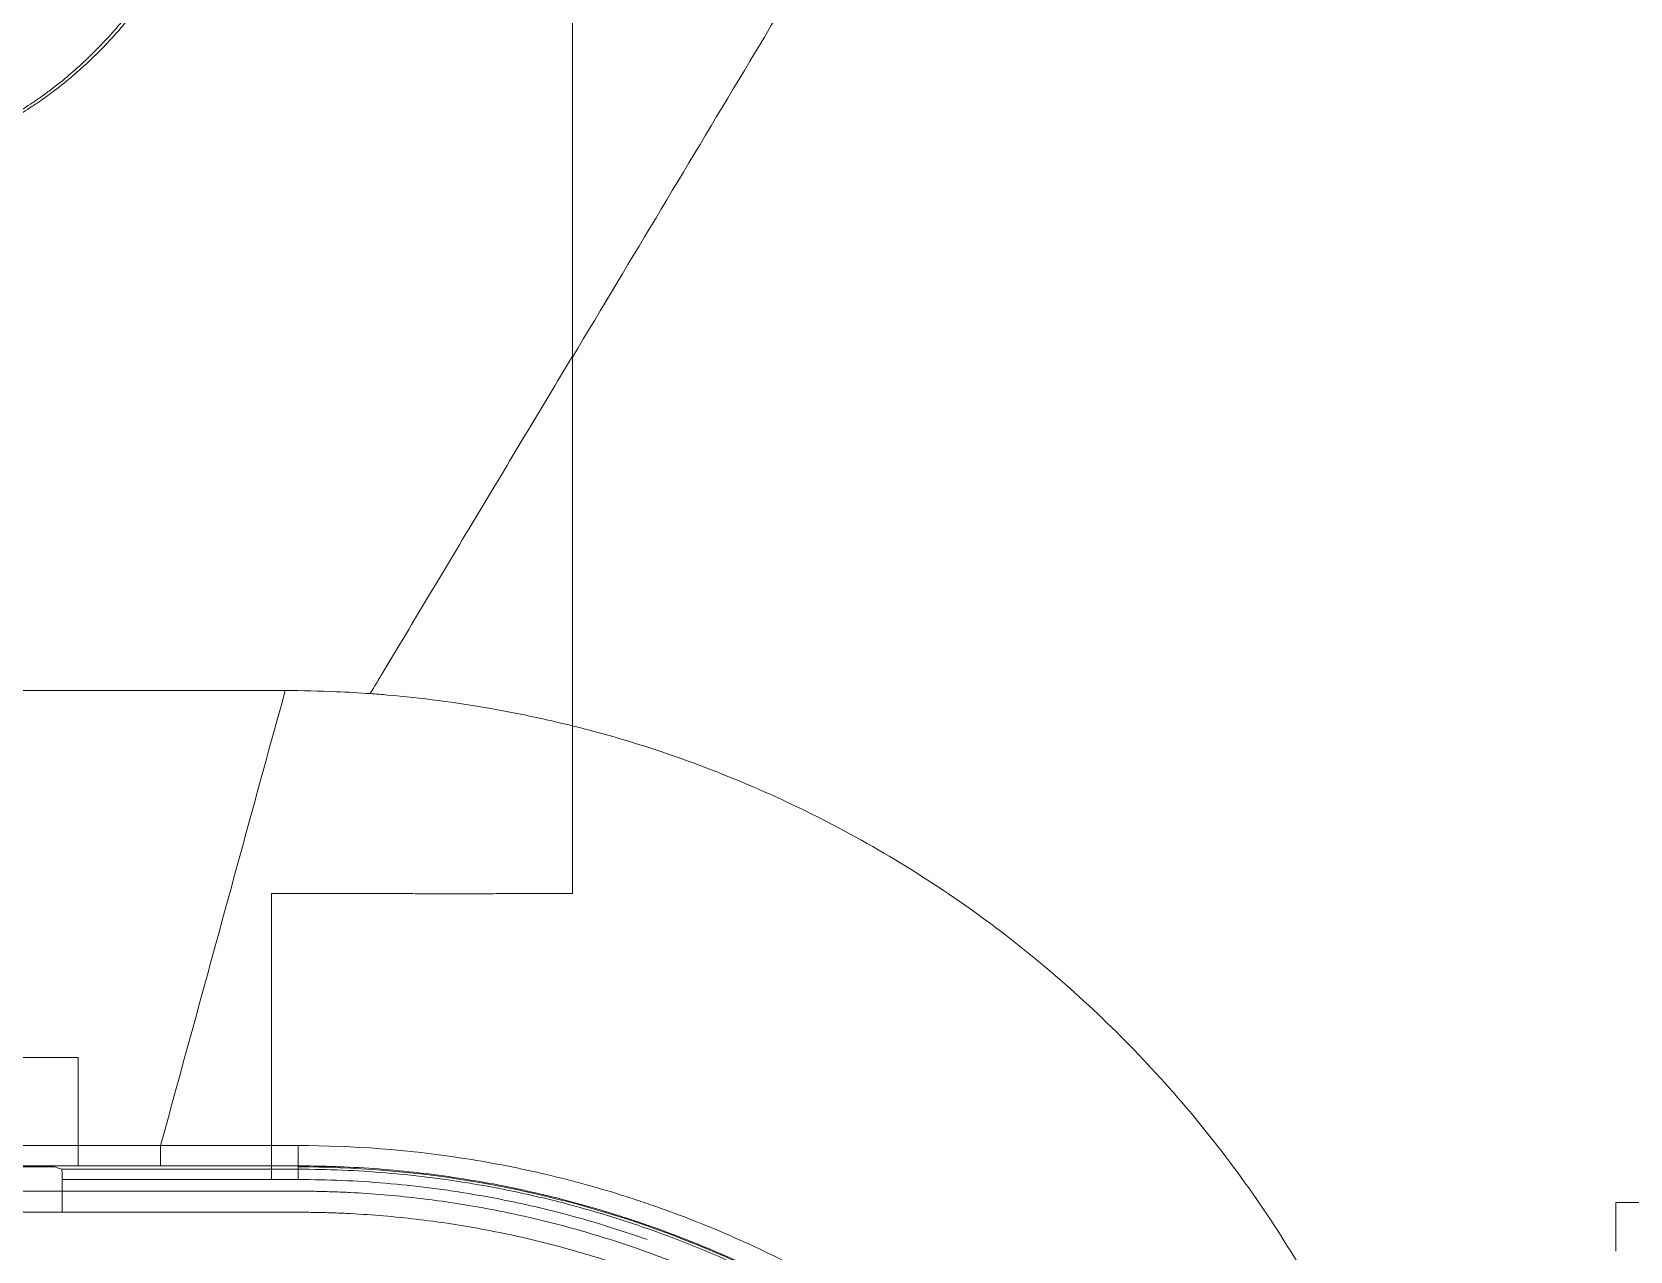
# Model space of a CAD drawing. Header units: millimetres. Extents: x 70151 to 230897, y 35202 to 113211.
# Drawn here: x 179204.7 to 179281.5, y 69089.3 to 69147.9 of the extents above; entities that cross this region are included whole.
import ezdxf

# ---------------------------------------------------------------- set-up
doc = ezdxf.new("R2010")
doc.units = ezdxf.units.MM
doc.header["$LTSCALE"] = 50
doc.layers.add('2-con', color=2, linetype='Continuous')
doc.layers.add('mark-B', color=2, linetype='Continuous', lineweight=20)

# ---------------------------------------------------------------- blocks, each defined once
blk = doc.blocks.new('무풍1WAY 대형')
at = {"layer": 'mark-B'}
for p, q in [((-562.611, -333.777), (-562.611, -333.28)), ((-561.319, -333.777), (-561.319, -333.28)), ((-561.319, -333.28), (-561.319, -333.28)), ((-561.319, -333.28), (-551.265, -333.28)), ((-562.611, -333.891), (-562.611, -333.777)), ((-562.611, -333.936), (-562.611, -333.891)), ((-551.24, -333.778), (-561.319, -333.778)), ((-550.898, -333.891), (-516.649, -333.891))]:
    blk.add_line(p, q, dxfattribs=at)
for centre, ratio, start_param, end_param in [((-562.611, -334.931), 0.000431, 1.590072, 3.124139), ((-555.999, -334.931), 0.000022, 3.159047, 4.693514)]:
    blk.add_ellipse(centre, major_axis=(0, -0.996), ratio=ratio, start_param=start_param, end_param=end_param, dxfattribs=at)
for points, knots in [([(-612.109, -295.328), (-611.769, -296.432), (-611.008, -298.813), (-610.173, -301.155), (-609.158, -303.619), (-608.603, -304.827), (-606.803, -308.376), (-605.42, -310.647), (-603.065, -313.904), (-602.231, -314.966), (-600.497, -317.003), (-599.595, -317.982), (-596.783, -320.803), (-594.768, -322.532), (-590.457, -325.679), (-588.149, -327.098), (-583.408, -329.523), (-580.957, -330.543), (-575.894, -332.199), (-573.263, -332.836), (-567.973, -333.679), (-565.304, -333.891), (-562.611, -333.891)], [0, 0, 0, 0, 0.050808, 0.110132, 0.110132, 0.169457, 0.169457, 0.288106, 0.288106, 0.34743, 0.34743, 0.406755, 0.406755, 0.525404, 0.525404, 0.644053, 0.644053, 0.762702, 0.762702, 0.881351, 0.881351, 1, 1, 1, 1]), ([(-610.3, -300.849), (-610.187, -301.153), (-610.014, -301.607), (-609.834, -302.058), (-609.712, -302.358), (-609.65, -302.508), (-609.338, -303.253), (-609.078, -303.845), (-608.535, -305.016), (-608.252, -305.596), (-607.665, -306.746), (-607.36, -307.316), (-606.729, -308.444), (-606.403, -309.003), (-605.98, -309.694), (-605.895, -309.832), (-605.723, -310.107), (-605.637, -310.244), (-605.376, -310.654), (-604.846, -311.468), (-604.296, -312.262), (-603.544, -313.306), (-603.159, -313.819), (-602.371, -314.83), (-601.967, -315.328), (-601.143, -316.307), (-600.722, -316.788), (-599.861, -317.735), (-599.422, -318.201), (-598.525, -319.116), (-598.068, -319.565), (-596.669, -320.889), (-595.7, -321.739), (-594.63, -322.607), (-594.567, -322.658), (-594.44, -322.759), (-594.377, -322.81), (-594.187, -322.962), (-593.805, -323.262), (-593.42, -323.557), (-592.903, -323.944), (-592.644, -324.135), (-592.121, -324.512), (-591.859, -324.697), (-591.067, -325.245), (-589.999, -325.954), (-588.363, -326.955), (-587.251, -327.58), (-586.127, -328.184), (-585.559, -328.475), (-583.839, -329.316), (-582.67, -329.835), (-580.881, -330.549), (-579.978, -330.889), (-579.063, -331.205), (-578.602, -331.359), (-578.449, -331.41), (-578.14, -331.509), (-577.986, -331.559), (-577.212, -331.801), (-576.59, -331.982), (-575.344, -332.321), (-574.094, -332.635), (-572.837, -332.902), (-571.576, -333.144), (-570.944, -333.253), (-569.041, -333.544), (-567.766, -333.691), (-565.841, -333.837), (-564.876, -333.893), (-563.745, -333.925), (-563.178, -333.933), (-562.894, -333.935), (-562.753, -333.935), (-562.682, -333.936), (-562.651, -333.936), (-562.631, -333.936), (-562.621, -333.936), (-562.611, -333.936)], [0, 0, 0, 0, 0.015625, 0.023438, 0.023438, 0.03125, 0.03125, 0.0625, 0.0625, 0.09375, 0.09375, 0.125, 0.125, 0.15625, 0.15625, 0.164063, 0.164063, 0.171875, 0.171875, 0.1875, 0.21875, 0.21875, 0.25, 0.25, 0.28125, 0.28125, 0.3125, 0.3125, 0.34375, 0.34375, 0.375, 0.375, 0.4375, 0.4375, 0.441406, 0.441406, 0.445313, 0.445313, 0.453125, 0.46875, 0.46875, 0.484375, 0.484375, 0.5, 0.5, 0.53125, 0.5625, 0.59375, 0.59375, 0.625, 0.625, 0.6875, 0.6875, 0.71875, 0.734375, 0.734375, 0.742188, 0.742188, 0.75, 0.75, 0.78125, 0.78125, 0.8125, 0.84375, 0.84375, 0.875, 0.875, 0.9375, 0.9375, 0.96875, 0.984375, 0.992188, 0.996094, 0.998047, 0.999023, 0.999512, 0.999512, 1, 1, 1, 1]), ([(-562.61, -334.912), (-565.258, -334.912), (-567.875, -334.711), (-571.109, -334.216), (-571.754, -334.104), (-573.04, -333.857), (-574.322, -333.586), (-575.597, -333.265), (-576.868, -332.92), (-577.502, -332.735), (-578.291, -332.487), (-578.449, -332.437), (-578.763, -332.335), (-578.92, -332.284), (-579.389, -332.127), (-580.324, -331.805), (-581.244, -331.457), (-583.068, -330.73), (-584.261, -330.201), (-586.015, -329.342), (-586.594, -329.045), (-587.741, -328.43), (-588.875, -327.792), (-590.544, -326.772), (-591.633, -326.049), (-592.441, -325.49), (-592.709, -325.301), (-593.241, -324.917), (-593.506, -324.722), (-594.033, -324.327), (-594.426, -324.027), (-594.815, -323.72), (-595.01, -323.566), (-595.074, -323.514), (-595.203, -323.411), (-596.297, -322.528), (-597.347, -321.607), (-598.775, -320.257), (-599.242, -319.799), (-600.157, -318.867), (-600.605, -318.392), (-601.483, -317.427), (-601.913, -316.936), (-602.755, -315.938), (-603.167, -315.431), (-603.972, -314.401), (-604.365, -313.877), (-605.134, -312.814), (-605.508, -312.274), (-606.057, -311.452), (-606.237, -311.176), (-606.504, -310.758), (-606.593, -310.618), (-606.768, -310.338), (-606.855, -310.198), (-607.287, -309.493), (-607.622, -308.924), (-608.268, -307.775), (-608.58, -307.195), (-609.182, -306.024), (-609.471, -305.433), (-610.028, -304.239), (-610.295, -303.637), (-610.614, -302.877), (-610.677, -302.724), (-610.801, -302.419), (-610.924, -302.112), (-611.074, -301.727), (-611.176, -301.457), (-611.227, -301.321), (-611.252, -301.253), (-611.265, -301.219), (-611.271, -301.202), (-611.274, -301.195), (-611.276, -301.19), (-611.277, -301.188), (-611.278, -301.185)], [0, 0, 0, 0, 0.125, 0.125, 0.15625, 0.15625, 0.1875, 0.21875, 0.21875, 0.25, 0.25, 0.257813, 0.257813, 0.265625, 0.265625, 0.28125, 0.3125, 0.3125, 0.375, 0.375, 0.40625, 0.40625, 0.4375, 0.46875, 0.5, 0.5, 0.515625, 0.515625, 0.53125, 0.53125, 0.546875, 0.554688, 0.554688, 0.558594, 0.558594, 0.5625, 0.625, 0.625, 0.65625, 0.65625, 0.6875, 0.6875, 0.71875, 0.71875, 0.75, 0.75, 0.78125, 0.78125, 0.8125, 0.8125, 0.828125, 0.828125, 0.835937, 0.835937, 0.84375, 0.84375, 0.875, 0.875, 0.90625, 0.90625, 0.9375, 0.9375, 0.96875, 0.96875, 0.976562, 0.976562, 0.984375, 0.992187, 0.996094, 0.998047, 0.999023, 0.999512, 0.999756, 0.999878, 0.999878, 1, 1, 1, 1]), ([(-616.291, -316.503), (-616.185, -316.854), (-615.832, -317.986), (-614.369, -322.203), (-611.199, -328.895), (-606.437, -335.606), (-601.977, -340.422), (-598.332, -343.731), (-594.414, -346.713), (-588.862, -350.217), (-582.888, -352.982), (-577.922, -354.537), (-576.063, -355.015), (-575.792, -355.083)], [0, 0, 0, 0, 0.018789, 0.060827, 0.22898, 0.397132, 0.481209, 0.565285, 0.649361, 0.733437, 0.90159, 0.985666, 1, 1, 1, 1]), ([(-562.611, -333.777), (-564.024, -333.777), (-566.134, -333.689), (-568.577, -333.434), (-569.621, -333.292), (-570.315, -333.191), (-570.662, -333.136), (-571.701, -332.962), (-572.393, -332.831), (-573.427, -332.612), (-573.771, -332.536), (-574.287, -332.416), (-574.459, -332.375), (-574.802, -332.291), (-574.973, -332.249), (-575.828, -332.031), (-576.505, -331.844), (-577.849, -331.441), (-578.515, -331.227), (-580.496, -330.543), (-582.443, -329.78), (-584.339, -328.898), (-585.279, -328.437), (-585.591, -328.28), (-586.211, -327.96), (-586.52, -327.796), (-587.442, -327.295), (-588.051, -326.948), (-588.957, -326.407), (-589.257, -326.223), (-589.705, -325.943), (-589.854, -325.848), (-590.151, -325.658), (-590.3, -325.562), (-591.038, -325.078), (-591.618, -324.68), (-592.474, -324.067), (-592.757, -323.86), (-593.317, -323.44), (-594.707, -322.378), (-596.566, -320.797), (-598.072, -319.348), (-598.907, -318.511), (-599.244, -318.162), (-599.577, -317.809)], [0, 0, 0, 0, 0.101549, 0.152323, 0.17771, 0.17771, 0.203097, 0.203097, 0.253872, 0.253872, 0.279259, 0.279259, 0.291952, 0.291952, 0.304646, 0.304646, 0.35542, 0.35542, 0.406194, 0.406194, 0.507743, 0.558517, 0.558517, 0.583905, 0.583905, 0.609292, 0.609292, 0.660066, 0.660066, 0.685453, 0.685453, 0.698147, 0.698147, 0.71084, 0.71084, 0.761615, 0.761615, 0.787002, 0.787002, 0.812389, 0.913938, 0.964712, 0.964712, 1, 1, 1, 1]), ([(-596.325, -318.074), (-595.556, -318.817), (-594.764, -319.534), (-593.846, -320.311), (-593.744, -320.397), (-593.539, -320.568), (-593.436, -320.653), (-593.126, -320.907), (-592.502, -321.409), (-591.869, -321.894), (-590.589, -322.84), (-589.719, -323.44), (-587.943, -324.581), (-586.134, -325.662), (-584.257, -326.624), (-582.346, -327.526), (-581.13, -328.052), (-579.763, -328.577), (-579.387, -328.716), (-579.136, -328.808), (-579.01, -328.853), (-578.381, -329.077), (-577.876, -329.248), (-576.357, -329.733), (-575.338, -330.022), (-573.289, -330.531), (-572.258, -330.752), (-570.185, -331.126), (-569.142, -331.279), (-567.045, -331.517), (-565.991, -331.602), (-564.665, -331.666), (-564.267, -331.682), (-563.868, -331.693), (-563.602, -331.699), (-563.468, -331.702), (-563.068, -331.708), (-562.801, -331.71), (-562.267, -331.712), (-562, -331.713), (-561.199, -331.712), (-560.665, -331.71), (-559.864, -331.708), (-559.596, -331.708), (-559.062, -331.708), (-558.795, -331.708), (-557.994, -331.709), (-557.46, -331.71), (-556.392, -331.711), (-554.789, -331.711), (-553.187, -331.71), (-551.05, -331.709), (-549.982, -331.709), (-548.913, -331.709)], [0, 0, 0, 0, 0.0625, 0.0625, 0.070313, 0.070313, 0.078125, 0.078125, 0.09375, 0.125, 0.125, 0.1875, 0.1875, 0.25, 0.3125, 0.3125, 0.375, 0.390625, 0.398437, 0.398437, 0.40625, 0.40625, 0.4375, 0.4375, 0.5, 0.5, 0.5625, 0.5625, 0.625, 0.625, 0.6875, 0.6875, 0.703125, 0.710937, 0.710937, 0.71875, 0.71875, 0.734375, 0.734375, 0.75, 0.75, 0.78125, 0.78125, 0.796875, 0.796875, 0.8125, 0.8125, 0.84375, 0.84375, 0.875, 0.9375, 0.9375, 1, 1, 1, 1]), ([(-548.823, -332.721), (-549.909, -332.721), (-550.996, -332.721), (-553.168, -332.722), (-554.798, -332.723), (-556.427, -332.722), (-557.513, -332.721), (-558.057, -332.72), (-558.871, -332.719), (-559.143, -332.719), (-559.686, -332.72), (-559.958, -332.72), (-560.772, -332.722), (-561.315, -332.724), (-562.13, -332.724), (-562.402, -332.724), (-562.945, -332.721), (-563.216, -332.718), (-563.758, -332.708), (-564.029, -332.701), (-564.569, -332.683), (-564.839, -332.671), (-566.186, -332.603), (-567.258, -332.514), (-569.389, -332.266), (-570.449, -332.108), (-572.556, -331.724), (-573.604, -331.497), (-575.687, -330.975), (-576.723, -330.679), (-578.267, -330.183), (-578.781, -330.009), (-579.42, -329.78), (-579.548, -329.734), (-579.803, -329.64), (-580.184, -329.499), (-581.574, -328.962), (-582.809, -328.426), (-584.751, -327.507), (-586.659, -326.527), (-588.497, -325.426), (-590.302, -324.265), (-591.187, -323.654), (-592.487, -322.691), (-592.917, -322.362), (-593.554, -321.857), (-593.765, -321.687), (-594.08, -321.429), (-594.185, -321.342), (-594.394, -321.168), (-595.33, -320.382), (-596.236, -319.562), (-597.017, -318.806)], [0, 0, 0, 0, 0.0625, 0.0625, 0.125, 0.15625, 0.15625, 0.1875, 0.1875, 0.203125, 0.203125, 0.21875, 0.21875, 0.25, 0.25, 0.265625, 0.265625, 0.28125, 0.28125, 0.296875, 0.296875, 0.3125, 0.3125, 0.375, 0.375, 0.4375, 0.4375, 0.5, 0.5, 0.5625, 0.5625, 0.59375, 0.59375, 0.601562, 0.601562, 0.609375, 0.625, 0.6875, 0.6875, 0.75, 0.8125, 0.8125, 0.875, 0.875, 0.90625, 0.90625, 0.921875, 0.921875, 0.929687, 0.929687, 0.9375, 1, 1, 1, 1]), ([(-625.931, -329.847), (-625.931, -329.974), (-625.931, -330.23), (-625.931, -330.615), (-625.931, -331.002), (-625.931, -331.392), (-625.931, -331.785), (-625.931, -332.048), (-625.931, -332.18)], [0, 0, 0, 0, 0.163853, 0.328833, 0.49494, 0.662171, 0.830525, 1, 1, 1, 1]), ([(-579.374, -330.402), (-579.273, -330.438), (-579.171, -330.474), (-578.413, -330.736), (-577.751, -330.95), (-576.416, -331.351), (-575.743, -331.538), (-574.895, -331.755), (-574.724, -331.798), (-574.384, -331.881), (-574.213, -331.922), (-573.7, -332.042), (-573.358, -332.118), (-572.331, -332.335), (-571.644, -332.466), (-570.611, -332.64), (-570.266, -332.694), (-569.576, -332.796), (-568.54, -332.937), (-566.112, -333.192), (-564.015, -333.28), (-562.611, -333.28)], [0, 0, 0, 0, 0.019067, 0.019067, 0.141684, 0.141684, 0.2643, 0.2643, 0.294954, 0.294954, 0.325609, 0.325609, 0.386917, 0.386917, 0.509533, 0.509533, 0.570842, 0.570842, 0.63215, 0.754767, 1, 1, 1, 1]), ([(-562.611, -333.28), (-562.279, -333.28), (-561.947, -333.28), (-561.516, -333.28), (-561.418, -333.28), (-561.319, -333.28)], [0, 0, 0, 0, 0.771066, 0.771066, 1, 1, 1, 1]), ([(-551.265, -333.28), (-551.265, -333.312), (-551.265, -333.344), (-551.265, -333.391), (-551.264, -333.407), (-551.264, -333.438), (-551.264, -333.453), (-551.263, -333.498), (-551.262, -333.527), (-551.261, -333.567), (-551.26, -333.58), (-551.259, -333.605), (-551.259, -333.617), (-551.257, -333.652), (-551.256, -333.672), (-551.254, -333.7), (-551.253, -333.708), (-551.251, -333.724), (-551.25, -333.738), (-551.248, -333.749), (-551.247, -333.759), (-551.246, -333.763), (-551.243, -333.773), (-551.242, -333.777), (-551.24, -333.778)], [0, 0, 0, 0, 0.125, 0.125, 0.1875, 0.1875, 0.25, 0.25, 0.375, 0.375, 0.4375, 0.4375, 0.5, 0.5, 0.625, 0.625, 0.6875, 0.6875, 0.75, 0.8125, 0.8125, 0.875, 0.875, 1, 1, 1, 1]), ([(-561.319, -333.936), (-561.319, -333.937), (-561.319, -333.943), (-561.319, -333.96), (-561.319, -333.967), (-561.319, -333.979), (-561.319, -333.983), (-561.319, -333.993), (-561.319, -333.998), (-561.319, -334.024), (-561.319, -334.05), (-561.319, -334.096), (-561.319, -334.112), (-561.319, -334.138), (-561.319, -334.147), (-561.319, -334.166), (-561.319, -334.175), (-561.319, -334.224), (-561.319, -334.266), (-561.319, -334.335), (-561.319, -334.358), (-561.319, -334.408), (-561.319, -334.433), (-561.319, -334.511), (-561.319, -334.564), (-561.319, -334.647), (-561.319, -334.676), (-561.319, -334.719), (-561.319, -334.733), (-561.319, -334.762), (-561.319, -334.777), (-561.319, -334.791)], [0, 0, 0, 0, 0.125, 0.125, 0.1875, 0.1875, 0.21875, 0.21875, 0.25, 0.25, 0.375, 0.375, 0.4375, 0.4375, 0.46875, 0.46875, 0.5, 0.5, 0.625, 0.625, 0.6875, 0.6875, 0.75, 0.75, 0.875, 0.875, 0.9375, 0.9375, 0.96875, 0.96875, 1, 1, 1, 1]), ([(-552.038, -333.936), (-546.287, -333.936), (-540.537, -333.936), (-529.036, -333.936), (-523.285, -333.936), (-506.034, -333.936), (-494.533, -333.936), (-460.029, -333.936), (-437.027, -333.936), (-368.021, -333.936), (-322.017, -333.936), (-184.004, -333.936), (-91.996, -333.936), (0.012, -333.936)], [0, 0, 0, 0, 0.03125, 0.03125, 0.0625, 0.0625, 0.125, 0.125, 0.25, 0.25, 0.5, 0.5, 1, 1, 1, 1]), ([(-552.038, -333.936), (-552.038, -333.937), (-552.038, -333.944), (-552.038, -333.97), (-552.038, -333.99), (-552.038, -334.039), (-552.038, -334.07), (-552.038, -334.141), (-552.038, -334.182), (-552.038, -334.272), (-552.038, -334.321), (-552.038, -334.426), (-552.038, -334.483), (-552.038, -334.6), (-552.038, -334.661), (-552.038, -334.785), (-552.038, -334.849), (-552.038, -334.913)], [0, 0, 0, 0, 0.125, 0.125, 0.25, 0.25, 0.375, 0.375, 0.5, 0.5, 0.625, 0.625, 0.75, 0.75, 0.875, 0.875, 1, 1, 1, 1]), ([(-551.24, -333.778), (-551.211, -333.787), (-551.182, -333.797), (-551.068, -333.835), (-550.983, -333.863), (-550.898, -333.891)], [0, 0, 0, 0, 0.254237, 0.254237, 1, 1, 1, 1]), ([(-561.319, -347.018), (-561.319, -346.947), (-561.319, -346.806), (-561.319, -346.594), (-561.319, -346.382), (-561.319, -346.17), (-561.319, -345.958), (-561.319, -345.747), (-561.319, -345.536), (-561.319, -345.326), (-561.319, -345.115), (-561.319, -344.905), (-561.319, -344.695), (-561.319, -344.486), (-561.319, -344.276), (-561.319, -344.067), (-561.319, -343.859), (-561.319, -343.65), (-561.319, -343.442), (-561.319, -343.234), (-561.319, -343.026), (-561.319, -342.819), (-561.319, -342.612), (-561.319, -342.405), (-561.319, -342.199), (-561.319, -341.992), (-561.319, -341.786), (-561.319, -341.581), (-561.319, -341.375), (-561.319, -341.17), (-561.319, -340.522), (-561.319, -339.435), (-561.319, -337.915), (-561.319, -336.409), (-561.319, -335.41), (-561.319, -334.912)], [0, 0, 0, 0, 0.017557, 0.035091, 0.052603, 0.070092, 0.087559, 0.105004, 0.122425, 0.139825, 0.157202, 0.174556, 0.191888, 0.209197, 0.226484, 0.243748, 0.260989, 0.278208, 0.295404, 0.312577, 0.329728, 0.346856, 0.363962, 0.381045, 0.398105, 0.415143, 0.432158, 0.44915, 0.46612, 0.483067, 0.499991, 0.626737, 0.752323, 0.876745, 1, 1, 1, 1]), ([(0.012, -334.913), (-91.996, -334.913), (-184.004, -334.913), (-322.017, -334.913), (-368.021, -334.913), (-437.027, -334.913), (-460.029, -334.913), (-494.533, -334.913), (-506.034, -334.913), (-523.285, -334.913), (-529.036, -334.913), (-540.537, -334.913), (-546.287, -334.912), (-552.038, -334.913)], [0, 0, 0, 0, 0.5, 0.5, 0.75, 0.75, 0.875, 0.875, 0.9375, 0.9375, 0.96875, 0.96875, 1, 1, 1, 1]), ([(-552.038, -339.14), (-552.038, -339.021), (-552.038, -338.782), (-552.038, -338.426), (-552.038, -338.07), (-552.038, -337.715), (-552.038, -337.361), (-552.038, -337.008), (-552.038, -336.656), (-552.038, -336.306), (-552.038, -335.956), (-552.038, -335.607), (-552.038, -335.26), (-552.038, -335.028), (-552.038, -334.913)], [0, 0, 0, 0, 0.08465, 0.169061, 0.253235, 0.33717, 0.420865, 0.504321, 0.587537, 0.670513, 0.753247, 0.83574, 0.917991, 1, 1, 1, 1]), ([(-535.905, -339.14), (-538.326, -339.14), (-543.703, -339.14), (-549.081, -339.14), (-552.038, -339.14)], [0, 0, 0, 0, 0.450109, 1, 1, 1, 1]), ([(-575.792, -347.018), (-575.633, -347.018), (-575.315, -347.018), (-574.838, -347.018), (-574.362, -347.018), (-573.886, -347.018), (-573.411, -347.018), (-572.937, -347.018), (-572.463, -347.018), (-571.991, -347.017), (-571.518, -347.017), (-571.047, -347.017), (-570.576, -347.017), (-570.106, -347.017), (-569.637, -347.017), (-569.168, -347.017), (-568.701, -347.017), (-568.234, -347.017), (-567.767, -347.018), (-567.302, -347.018), (-566.837, -347.018), (-566.373, -347.018), (-565.909, -347.018), (-565.447, -347.018), (-564.985, -347.018), (-564.524, -347.018), (-564.064, -347.018), (-563.604, -347.018), (-563.146, -347.018), (-562.688, -347.018), (-562.231, -347.018), (-561.775, -347.018), (-561.471, -347.018), (-561.319, -347.018)], [0, 0, 0, 0, 0.032995, 0.065944, 0.098849, 0.131708, 0.16452, 0.197286, 0.230005, 0.262677, 0.2953, 0.327874, 0.360399, 0.392874, 0.425299, 0.457673, 0.489996, 0.522267, 0.554487, 0.586655, 0.618771, 0.650835, 0.682848, 0.714808, 0.746715, 0.778568, 0.810367, 0.842111, 0.8738, 0.905434, 0.937012, 0.968534, 1, 1, 1, 1]), ([(-575.792, -355.083), (-575.792, -355.031), (-575.792, -354.928), (-575.792, -354.774), (-575.792, -354.619), (-575.792, -354.465), (-575.792, -354.311), (-575.792, -354.157), (-575.792, -354.003), (-575.792, -353.849), (-575.792, -353.695), (-575.792, -353.542), (-575.792, -353.388), (-575.792, -353.235), (-575.792, -353.081), (-575.792, -352.928), (-575.792, -352.774), (-575.792, -352.621), (-575.792, -352.468), (-575.792, -352.315), (-575.792, -352.162), (-575.792, -352.009), (-575.792, -351.857), (-575.792, -351.704), (-575.792, -351.551), (-575.792, -351.399), (-575.792, -351.247), (-575.792, -351.094), (-575.792, -350.942), (-575.792, -350.79), (-575.792, -350.638), (-575.792, -350.486), (-575.792, -350.334), (-575.792, -350.183), (-575.792, -350.031), (-575.792, -349.879), (-575.792, -349.728), (-575.792, -349.577), (-575.792, -349.425), (-575.792, -349.274), (-575.792, -349.123), (-575.792, -348.972), (-575.792, -348.821), (-575.792, -348.67), (-575.792, -348.52), (-575.792, -348.369), (-575.792, -348.219), (-575.792, -348.068), (-575.792, -347.918), (-575.792, -347.768), (-575.792, -347.618), (-575.792, -347.468), (-575.792, -347.318), (-575.792, -347.168), (-575.792, -347.068), (-575.792, -347.018)], [0, 0, 0, 0, 0.019188, 0.038363, 0.057526, 0.076677, 0.095815, 0.114942, 0.134055, 0.153157, 0.172246, 0.191323, 0.210388, 0.229441, 0.248481, 0.267509, 0.286525, 0.305528, 0.324519, 0.343498, 0.362465, 0.38142, 0.400362, 0.419292, 0.43821, 0.457115, 0.476009, 0.49489, 0.513758, 0.532615, 0.551459, 0.57029, 0.58911, 0.607917, 0.626712, 0.645494, 0.664264, 0.683022, 0.701767, 0.7205, 0.739221, 0.757929, 0.776624, 0.795308, 0.813978, 0.832637, 0.851283, 0.869916, 0.888537, 0.907145, 0.925741, 0.944324, 0.962895, 0.981454, 1, 1, 1, 1]), ([(-575.792, -355.076), (-575.792, -355.218), (-575.792, -355.503), (-575.792, -355.93), (-575.792, -356.358), (-575.792, -356.787), (-575.792, -357.216), (-575.792, -357.647), (-575.792, -358.078), (-575.792, -358.511), (-575.792, -358.944), (-575.792, -359.378), (-575.792, -359.813), (-575.792, -360.249), (-575.792, -360.685), (-575.792, -361.123), (-575.792, -361.561), (-575.792, -362), (-575.792, -362.441), (-575.792, -362.882), (-575.792, -363.323), (-575.792, -363.766), (-575.792, -364.21), (-575.792, -364.654), (-575.792, -365.099), (-575.792, -365.546), (-575.792, -365.993), (-575.792, -366.44), (-575.792, -366.889), (-575.792, -367.339), (-575.792, -367.789), (-575.792, -368.241), (-575.792, -368.693), (-575.792, -369.146), (-575.792, -369.6), (-575.792, -370.055), (-575.792, -370.51), (-575.792, -370.967), (-575.792, -371.424), (-575.792, -371.883), (-575.792, -372.342), (-575.792, -372.649), (-575.792, -372.802)], [0, 0, 0, 0, 0.024015, 0.048082, 0.0722, 0.096369, 0.120588, 0.144859, 0.16918, 0.193552, 0.217974, 0.242446, 0.266969, 0.291542, 0.316165, 0.340838, 0.365562, 0.390335, 0.415158, 0.440032, 0.464955, 0.489928, 0.514952, 0.540025, 0.565149, 0.590322, 0.615546, 0.64082, 0.666145, 0.69152, 0.716945, 0.742421, 0.767948, 0.793526, 0.819155, 0.844835, 0.870566, 0.896349, 0.922184, 0.94807, 0.974009, 1, 1, 1, 1]), ([(-575.791, -355.077), (-574.464, -355.408), (-572.321, -355.861), (-569.347, -356.317), (-567.439, -356.522), (-566.344, -356.609), (-566.067, -356.629)], [0, 0, 0, 0, 0.416362, 0.665809, 0.915256, 1, 1, 1, 1]), ([(-575.792, -372.843), (-574.265, -370.298), (-571.213, -365.207), (-568.04, -359.92), (-566.326, -357.06), (-566.138, -356.747), (-566.067, -356.628)], [0, 0, 0, 0, 0.471124, 0.942247, 0.977972, 1, 1, 1, 1]), ([(-566.067, -356.629), (-565.527, -356.667), (-564.168, -356.745), (-562.806, -356.775), (-561.987, -356.775)], [0, 0, 0, 0, 0.39769, 1, 1, 1, 1]), ([(-561.987, -356.775), (-561.764, -356.775), (-553.07, -356.775), (-544.376, -356.775), (-535.905, -356.775)], [0, 0, 0, 0, 0.025596, 1, 1, 1, 1]), ([(-599.477, -412.288), (-598.133, -410.05), (-593.081, -401.633), (-585.189, -388.475), (-578.634, -377.542), (-575.792, -372.802)], [0, 0, 0, 0, 0.170378, 0.640414, 1, 1, 1, 1]), ([(-575.792, -457.36), (-575.792, -443.355), (-575.792, -429.308), (-575.792, -413.455), (-575.792, -411.693), (-575.792, -408.168), (-575.792, -402.879), (-575.792, -397.585), (-575.792, -386.992), (-575.792, -379.922), (-575.792, -372.844)], [0, 0, 0, 0, 0.5, 0.5, 0.5625, 0.5625, 0.625, 0.75, 0.75, 1, 1, 1, 1]), ([(-560.08, -405.33), (-560.08, -404.968), (-560.072, -404.606), (-560.051, -404.063), (-560.042, -403.882), (-560.02, -403.521), (-560.007, -403.34), (-559.935, -402.439), (-559.849, -401.724), (-559.621, -400.306), (-559.479, -399.604), (-559.138, -398.211), (-558.939, -397.521), (-558.596, -396.495), (-558.475, -396.155), (-558.313, -395.731), (-558.28, -395.647), (-558.214, -395.478), (-558.18, -395.394), (-558.078, -395.141), (-558.008, -394.974), (-557.65, -394.143), (-557.336, -393.494), (-556.655, -392.225), (-556.287, -391.606), (-555.692, -390.702), (-555.487, -390.404), (-555.167, -389.964), (-555.005, -389.746), (-554.838, -389.53), (-554.726, -389.387), (-554.669, -389.315), (-554.157, -388.676), (-553.678, -388.134), (-552.668, -387.101), (-552.138, -386.611), (-551.303, -385.918), (-551.018, -385.693), (-550.58, -385.368), (-550.432, -385.261), (-550.208, -385.104), (-550.133, -385.052), (-549.982, -384.95), (-549.603, -384.696), (-548.909, -384.265), (-547.956, -383.747), (-546.977, -383.285), (-546.306, -383.015), (-545.626, -382.764), (-545.281, -382.648), (-544.844, -382.516), (-544.756, -382.49), (-544.58, -382.439), (-544.492, -382.415), (-544.227, -382.343), (-544.05, -382.298), (-543.518, -382.17), (-542.806, -382.022), (-541.728, -381.864), (-541.004, -381.8), (-540.277, -381.757), (-539.912, -381.746), (-539.546, -381.746)], [0, 0, 0, 0, 0.03125, 0.03125, 0.046875, 0.046875, 0.0625, 0.0625, 0.125, 0.125, 0.1875, 0.1875, 0.25, 0.25, 0.28125, 0.28125, 0.289063, 0.289063, 0.296875, 0.296875, 0.3125, 0.3125, 0.375, 0.375, 0.4375, 0.4375, 0.46875, 0.46875, 0.484375, 0.492188, 0.492188, 0.5, 0.5, 0.5625, 0.5625, 0.625, 0.625, 0.65625, 0.65625, 0.671875, 0.671875, 0.679688, 0.679688, 0.6875, 0.71875, 0.75, 0.78125, 0.8125, 0.8125, 0.84375, 0.84375, 0.851563, 0.851563, 0.859375, 0.859375, 0.875, 0.875, 0.90625, 0.9375, 0.96875, 0.96875, 1, 1, 1, 1]), ([(-539.546, -381.867), (-539.551, -381.867), (-539.557, -381.867), (-539.569, -381.867), (-539.586, -381.867), (-539.625, -381.867), (-539.705, -381.868), (-539.864, -381.869), (-540.181, -381.876), (-540.452, -381.888), (-540.993, -381.92), (-541.712, -381.984), (-542.781, -382.142), (-543.488, -382.289), (-544.016, -382.416), (-544.192, -382.461), (-544.454, -382.533), (-544.542, -382.557), (-544.717, -382.607), (-545.152, -382.736), (-545.579, -382.88), (-546.254, -383.13), (-546.92, -383.4), (-547.567, -383.707), (-548.206, -384.032), (-548.835, -384.376), (-549.447, -384.757), (-549.823, -385.007), (-549.898, -385.058), (-550.048, -385.16), (-550.122, -385.212), (-550.345, -385.369), (-550.491, -385.475), (-550.925, -385.799), (-551.207, -386.022), (-552.034, -386.713), (-552.558, -387.201), (-553.556, -388.23), (-554.029, -388.77), (-554.535, -389.406), (-554.591, -389.477), (-554.701, -389.62), (-554.866, -389.835), (-555.026, -390.053), (-555.341, -390.491), (-555.544, -390.787), (-556.13, -391.687), (-556.492, -392.303), (-557.162, -393.566), (-557.469, -394.212), (-557.82, -395.038), (-557.889, -395.204), (-557.989, -395.455), (-558.022, -395.539), (-558.087, -395.707), (-558.247, -396.127), (-558.396, -396.55), (-558.73, -397.57), (-558.924, -398.256), (-559.254, -399.64), (-559.392, -400.338), (-559.611, -401.746), (-559.693, -402.456), (-559.76, -403.351), (-559.772, -403.53), (-559.791, -403.889), (-559.808, -404.248), (-559.819, -404.697), (-559.822, -405.011), (-559.823, -405.168), (-559.823, -405.247), (-559.823, -405.286), (-559.823, -405.303), (-559.823, -405.314), (-559.823, -405.32), (-559.823, -405.326)], [0, 0, 0, 0, 0.000488, 0.000488, 0.000977, 0.001953, 0.003906, 0.007812, 0.015625, 0.03125, 0.03125, 0.0625, 0.09375, 0.125, 0.125, 0.140625, 0.140625, 0.148437, 0.148437, 0.15625, 0.1875, 0.1875, 0.21875, 0.25, 0.25, 0.28125, 0.3125, 0.3125, 0.320312, 0.320312, 0.328125, 0.328125, 0.34375, 0.34375, 0.375, 0.375, 0.4375, 0.4375, 0.5, 0.5, 0.507812, 0.507812, 0.515625, 0.53125, 0.53125, 0.5625, 0.5625, 0.625, 0.625, 0.6875, 0.6875, 0.703125, 0.703125, 0.710938, 0.710938, 0.71875, 0.75, 0.75, 0.8125, 0.8125, 0.875, 0.875, 0.9375, 0.9375, 0.953125, 0.953125, 0.96875, 0.984375, 0.992187, 0.996094, 0.998047, 0.999023, 0.999512, 0.999512, 1, 1, 1, 1])]:
    blk.add_open_spline(points, degree=3, knots=knots, dxfattribs=at)
for points, degree in [([(-551.264, -331.71), (-551.264, -332.233), (-551.265, -332.756), (-551.265, -333.28)], 3), ([(-625.931, -332.18), (-626.504, -332.185), (-627.066, -332.185), (-627.618, -332.18)], 3), ([(-561.319, -333.777), (-561.75, -333.777), (-562.18, -333.777), (-562.611, -333.777)], 3), ([(-562.611, -333.936), (-562.18, -333.936), (-561.75, -333.936), (-561.319, -333.936)], 3), ([(-561.319, -333.936), (-561.319, -333.777)], 1), ([(-561.319, -333.936), (-559.546, -333.936), (-557.772, -333.936), (-555.999, -333.936)], 3), ([(-555.999, -333.936), (-554.679, -333.936), (-553.358, -333.936), (-552.038, -333.936)], 3), ([(-561.319, -334.912), (-561.319, -334.871), (-561.319, -334.831), (-561.319, -334.791)], 3), ([(-561.319, -334.912), (-561.749, -334.912), (-562.18, -334.912), (-562.61, -334.912)], 3), ([(-555.999, -334.913), (-557.994, -342.206), (-559.985, -349.517), (-561.987, -356.775)], 3), ([(-555.999, -334.913), (-557.772, -334.913), (-559.546, -334.912), (-561.319, -334.912)], 3), ([(-552.038, -334.913), (-553.358, -334.913), (-554.679, -334.913), (-555.999, -334.913)], 3), ([(-575.792, -372.844), (-575.792, -372.83), (-575.792, -372.816), (-575.792, -372.802)], 3)]:
    blk.add_open_spline(points, degree=degree, dxfattribs=at)
blk = doc.blocks.new('dpdjzjs')
at = {"layer": 'mark-B', "rotation": 180}
blk.add_blockref('무풍1WAY 대형', (178654.915, 88751.491), dxfattribs=at)

msp = doc.modelspace()

# ---------------------------------------------------------------- block references
at = {"layer": '2-con'}
msp.add_blockref('dpdjzjs', (0, -19992.043), dxfattribs=at)

doc.saveas('drawing.dxf')
